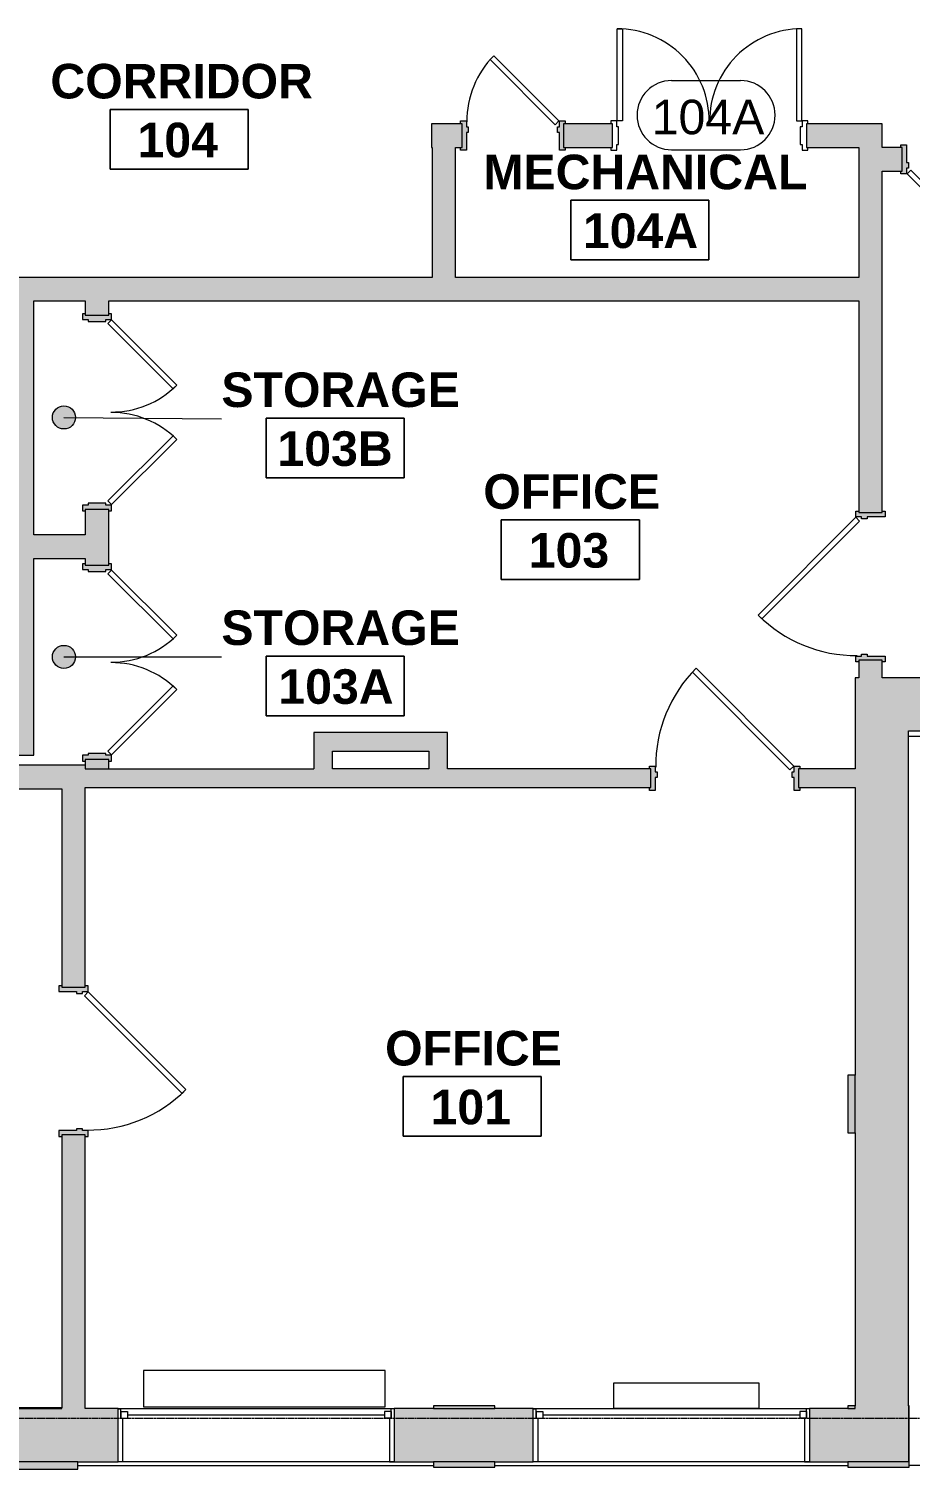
# Model space of a CAD drawing. Header units: inches. Extents: x 899 to 4491, y -721 to 1008.
# Drawn here: x 3303.5 to 3533.3, y -303.4 to 71.8 of the extents above; entities that cross this region are included whole.
import ezdxf

# ---------------------------------------------------------------- set-up
doc = ezdxf.new("R2010")
doc.units = ezdxf.units.IN
doc.header["$MEASUREMENT"] = 0
doc.linetypes.add('Dash Dot 3_16_', pattern=[0.3125, 0.1875, -0.0625, 0, -0.0625])
for name, color, linetype, lineweight in [('A-ANNO-SYMB', 150, 'Continuous', 9), ('A-AREA-IDEN', 2, 'Continuous', 9), ('A-DOOR', 31, 'Continuous', 13), ('A-DOOR-IDEN', 31, 'Continuous', 9), ('A-FLOR', 192, 'Continuous', 13), ('A-GLAZ', 151, 'Continuous', 13), ('A-WALL', 113, 'Continuous', 13), ('A-WALL-PATT', 111, 'Continuous', 13), ('I-WALL', 2, 'Continuous', 13), ('M-EQPM', 50, 'Continuous', 13)]:
    doc.layers.add(name, color=color, linetype=linetype, lineweight=lineweight)
doc.styles.add('Swis721 Lt BT', font='swissl.ttf', dxfattribs={"height": 9})
doc.styles.add('Swis721 Lt BT_B', font='', dxfattribs={"height": 9})
doc.styles.get('Swis721 Lt BT_B').set_extended_font_data('Swis721 Lt BT', bold=True)

# ---------------------------------------------------------------- blocks, each defined once
blk = doc.blocks.new('Basic Wall _ Exterior - Brick and CMU on MTL_ Stud - ___-6877969-FIRST FLOOR CONSTRUCTION')
at = {"layer": 'A-WALL-PATT', "lineweight": 9}
h = blk.add_hatch(dxfattribs=at)
h.set_pattern_fill('FP_4', color=256, style=0, pattern_type=2)
h.set_pattern_definition([(0, (0, -89.438), (30.72, 4.745), [1.267, -21.773, 1.267, -21.773, -122.88]), (0, (0, -89.438), (30.72, 4.745), [-46.08, 1.267, -44.813, 1.267, -21.773, -53.76]), (0, (0, -89.438), (30.72, 4.745), [-115.2, 1.267, -14.093, 1.267, -37.133]), (133.061, (11.52, -87.066), (-22.01071, 14.06408), [0.928, -15.944, 0.928, -15.944, -89.986]), (133.061, (11.52, -87.066), (-22.01071, 14.06408), [-33.745, 0.928, -32.817, 0.928, -15.944, -39.369]), (133.061, (11.52, -87.066), (-22.01071, 14.06408), [-84.362, 0.928, -10.32, 0.928, -27.193]), (226.939, (15.36, -77.576), (-8.709455, -18.80903), [0.928, -15.944, 0.928, -15.944, -89.986]), (226.939, (15.36, -77.576), (-8.709455, -18.80903), [-33.745, 0.928, -32.817, 0.928, -15.944, -39.369]), (226.939, (15.36, -77.576), (-8.709455, -18.80903), [-84.362, 0.928, -10.32, 0.928, -27.193])])
h.paths.add_polyline_path([(404.1, -112.44), (540.34, -112.44), (540.34, -112.28), (544.34, -112.28), (544.34, -111.06), (324.34, -111.06), (324.34, -112.44), (325.07, -112.44)], flags=0)
at = {"layer": 'A-WALL', "lineweight": 9}
blk.add_line((324.34, -112.44), (540.34, -112.44), dxfattribs=at)
blk = doc.blocks.new('Door - Single - Solid Door 36_ x 84_-7220333-FIRST FLOOR CONSTRUCTION')
at = {"layer": 'A-DOOR'}
h = blk.add_hatch(color=250, dxfattribs=at)
h.paths.add_polyline_path([(-15.63, 3.1), (-15.63, 2.35), (-15.26, 2.35), (-15.26, -2.53), (-15.63, -2.53), (-15.63, -3.28), (-14.13, -3.28), (-14.13, -1.78), (-13.63, -1.78), (-13.63, -0.28), (-14.13, -0.28), (-14.13, 3.1), (-15.58, 3.1)], flags=0)
h.paths.add_polyline_path([(22.12, 3.1), (22.12, -0.28), (21.62, -0.28), (21.62, -1.78), (22.12, -1.78), (22.12, -3.28), (23.62, -3.28), (23.62, -2.53), (23.24, -2.53), (23.24, 2.35), (23.62, 2.35), (23.62, 3.1), (23.24, 3.1)], flags=0)
at = {"layer": 'A-DOOR', "color": 8, "lineweight": 20}
for p, q in [((-15.63, 3.1), (-14.13, 3.1)), ((-15.63, 2.35), (-15.63, 3.1)), ((-14.13, 3.1), (-14.13, -0.28)), ((22.12, 3.1), (23.62, 3.1)), ((22.12, -0.28), (22.12, 3.1)), ((23.62, 3.1), (23.62, 2.35)), ((-15.63, -3.28), (-15.63, -2.53)), ((-14.13, -3.28), (-15.63, -3.28)), ((-14.13, -0.28), (-13.63, -0.28)), ((-14.13, -1.78), (-14.13, -3.28)), ((-13.63, -1.78), (-14.13, -1.78)), ((-13.03, -2.3), (-14.01, -3.28)), ((-14.01, -3.28), (11.45, -28.73)), ((-13.63, -0.28), (-13.63, -1.78)), ((12.42, -27.76), (-13.03, -2.3)), ((21.62, -0.28), (22.12, -0.28)), ((21.62, -1.78), (21.62, -0.28)), ((22.12, -1.78), (21.62, -1.78)), ((22.12, -3.28), (22.12, -1.78)), ((23.62, -3.28), (22.12, -3.28)), ((23.62, -2.53), (23.62, -3.28)), ((11.45, -28.73), (12.42, -27.76))]:
    blk.add_line(p, q, dxfattribs=at)
at = {"layer": 'A-DOOR', "lineweight": 9}
blk.add_arc((-14.01, -3.28), 36, 315, 0.5, dxfattribs=at)
blk = doc.blocks.new('Door - Single - Solid Door 36_ x 84_-7220078-FIRST FLOOR CONSTRUCTION')
at = {"layer": 'A-DOOR'}
h = blk.add_hatch(color=250, dxfattribs=at)
h.paths.add_polyline_path([(-15.63, -2.97), (-15.63, -3.72), (-14.13, -3.72), (-14.13, 0.9), (-13.63, 0.9), (-13.63, 2.4), (-14.13, 2.4), (-14.13, 3.9), (-15.63, 3.9), (-15.63, 3.15), (-15.26, 3.15), (-15.26, -2.97)], flags=0)
h.paths.add_polyline_path([(21.62, 0.9), (22.12, 0.9), (22.12, -3.72), (23.62, -3.72), (23.62, -2.97), (23.24, -2.97), (23.24, 3.15), (23.62, 3.15), (23.62, 3.9), (22.12, 3.9), (22.12, 2.4), (21.62, 2.4), (21.62, 2.07)], flags=0)
at = {"layer": 'A-DOOR', "color": 8, "lineweight": 20}
for p, q in [((-14.01, 3.9), (11.45, 29.36)), ((12.42, 28.38), (-13.03, 2.93)), ((11.45, 29.36), (12.42, 28.38)), ((-15.63, 3.9), (-15.63, 3.15)), ((-14.13, 3.9), (-15.63, 3.9)), ((-14.13, 2.4), (-14.13, 3.9)), ((-13.03, 2.93), (-14.01, 3.9)), ((23.62, 3.9), (22.12, 3.9)), ((22.12, 3.9), (22.12, 2.4)), ((23.62, 3.15), (23.62, 3.9)), ((-13.63, 2.4), (-14.13, 2.4)), ((-14.13, -3.72), (-14.13, 0.9)), ((-14.13, 0.9), (-13.63, 0.9)), ((-13.63, 0.9), (-13.63, 2.4)), ((22.12, 2.4), (21.62, 2.4)), ((21.62, 2.4), (21.62, 0.9)), ((21.62, 0.9), (22.12, 0.9)), ((22.12, 0.9), (22.12, -3.72)), ((-15.63, -2.97), (-15.63, -3.72)), ((-15.63, -3.72), (-14.13, -3.72)), ((22.12, -3.72), (23.62, -3.72)), ((23.62, -3.72), (23.62, -2.97))]:
    blk.add_line(p, q, dxfattribs=at)
at = {"layer": 'A-DOOR', "lineweight": 9}
blk.add_arc((-14.01, 3.9), 36, 359.5, 45, dxfattribs=at)
blk = doc.blocks.new('Door - Single - Solid Door 36_ x 84_-7220308-FIRST FLOOR CONSTRUCTION')
at = {"layer": 'A-DOOR'}
h = blk.add_hatch(color=250, dxfattribs=at)
h.paths.add_polyline_path([(23.62, -3.4), (23.62, -3.15), (23.24, -3.15), (23.24, 2.97), (23.62, 2.97), (23.62, 3.72), (22.12, 3.72), (22.12, -0.9), (21.62, -0.9), (21.62, -2.4), (22.12, -2.4), (22.12, -3.9), (23.62, -3.9)], flags=0)
h.paths.add_polyline_path([(-13.63, -2.4), (-13.63, -0.9), (-14.13, -0.9), (-14.13, 3.72), (-15.63, 3.72), (-15.63, 2.97), (-15.26, 2.97), (-15.26, -3.15), (-15.63, -3.15), (-15.63, -3.9), (-14.13, -3.9), (-14.13, -2.4)], flags=0)
at = {"layer": 'A-DOOR', "color": 8, "lineweight": 20}
for p, q in [((-15.63, 3.72), (-14.13, 3.72)), ((-15.63, 2.97), (-15.63, 3.72)), ((-14.13, 3.72), (-14.13, -0.9)), ((22.12, 3.72), (23.62, 3.72)), ((22.12, -0.9), (22.12, 3.72)), ((23.62, 3.72), (23.62, 2.97)), ((-15.63, -3.9), (-15.63, -3.15)), ((-14.13, -0.9), (-13.63, -0.9)), ((-14.13, -2.4), (-14.13, -3.9)), ((-13.63, -2.4), (-14.13, -2.4)), ((-13.03, -2.93), (-14.01, -3.9)), ((-13.63, -0.9), (-13.63, -2.4)), ((12.42, -28.38), (-13.03, -2.93)), ((21.62, -0.9), (22.12, -0.9)), ((21.62, -2.4), (21.62, -0.9)), ((22.12, -2.4), (21.62, -2.4)), ((22.12, -3.9), (22.12, -2.4)), ((23.62, -3.15), (23.62, -3.9)), ((-14.13, -3.9), (-15.63, -3.9)), ((-14.01, -3.9), (11.45, -29.36)), ((23.62, -3.9), (22.12, -3.9)), ((11.45, -29.36), (12.42, -28.38))]:
    blk.add_line(p, q, dxfattribs=at)
at = {"layer": 'A-DOOR', "lineweight": 9}
blk.add_arc((-14.01, -3.9), 36, 315, 0.5, dxfattribs=at)
blk = doc.blocks.new('Fixed - 72_ x 72_-6876875-FIRST FLOOR CONSTRUCTION')
at = {"layer": 'A-GLAZ', "color": 8, "lineweight": 20}
for p, q in [((-37.5, 6.9375), (-36.75, 6.9375)), ((-36.75, 4.4375), (-36.75, 6.9375)), ((-36.75, 6.1875), (-36.75, 4.4375)), ((-36.75, 6.1875), (-35, 6.1875)), ((-36.75, 4.4375), (-35, 4.4375)), ((-36.75, 4.4375), (-36.25, 4.4375)), ((-36.25, -6.9375), (-36.25, 4.4375)), ((-35, 6.1875), (-35, 4.4375)), ((-35, 5.3125), (32, 5.3125)), ((32, 6.1875), (32, 4.4375)), ((33.75, 6.1875), (32, 6.1875)), ((33.75, 4.4375), (32, 4.4375)), ((33.25, 4.4375), (33.75, 4.4375)), ((33.25, 4.4375), (33.25, -6.9375)), ((33.75, 4.4375), (33.75, 6.9375)), ((34.5, 6.9375), (33.75, 6.9375)), ((33.75, 6.1875), (33.75, 4.4375)), ((-36.25, -6.9375), (-37.5, -6.9375)), ((33.25, -6.9375), (34.5, -6.9375))]:
    blk.add_line(p, q, dxfattribs=at)
blk = doc.blocks.new('Door - Single - Solid Door 28_ x 84_-7220367-FIRST FLOOR CONSTRUCTION')
at = {"layer": 'A-DOOR'}
h = blk.add_hatch(color=250, dxfattribs=at)
h.paths.add_polyline_path([(17.24, 3.72), (16.12, 3.72), (16.12, -0.9), (15.62, -0.9), (15.62, -2.4), (16.12, -2.4), (16.12, -3.9), (17.62, -3.9), (17.62, -3.15), (17.24, -3.15), (17.24, 2.97), (17.62, 2.97), (17.62, 3.72)], flags=0)
h.paths.add_polyline_path([(-8.13, 3.72), (-9.63, 3.72), (-9.63, 2.97), (-9.26, 2.97), (-9.26, -3.15), (-9.63, -3.15), (-9.63, -3.9), (-8.13, -3.9), (-8.13, -2.4), (-7.63, -2.4), (-7.63, -0.9), (-8.13, -0.9), (-8.13, 2.97)], flags=0)
at = {"layer": 'A-DOOR', "color": 8, "lineweight": 20}
for p, q in [((-9.63, 3.72), (-8.13, 3.72)), ((-9.63, 2.97), (-9.63, 3.72)), ((-8.13, 3.72), (-8.13, -0.9)), ((16.12, 3.72), (17.62, 3.72)), ((16.12, -0.9), (16.12, 3.72)), ((17.62, 3.72), (17.62, 2.97)), ((-9.63, -3.9), (-9.63, -3.15)), ((-8.13, -0.9), (-7.63, -0.9)), ((-8.13, -2.4), (-8.13, -3.9)), ((-7.63, -2.4), (-8.13, -2.4)), ((-7.03, -2.93), (-8.01, -3.9)), ((-7.63, -0.9), (-7.63, -2.4)), ((9.94, -19.9), (-7.03, -2.93)), ((15.62, -0.9), (16.12, -0.9)), ((15.62, -2.4), (15.62, -0.9)), ((16.12, -2.4), (15.62, -2.4)), ((16.12, -3.9), (16.12, -2.4)), ((17.62, -3.15), (17.62, -3.9)), ((-8.13, -3.9), (-9.63, -3.9)), ((-8.01, -3.9), (8.96, -20.87)), ((17.62, -3.9), (16.12, -3.9)), ((8.96, -20.87), (9.94, -19.9))]:
    blk.add_line(p, q, dxfattribs=at)
at = {"layer": 'A-DOOR', "lineweight": 9}
blk.add_arc((-8.01, -3.9), 24, 315, 0.5, dxfattribs=at)
blk = doc.blocks.new('Fan Coil Unit 9_5L x 63W x 25_5H - Fan Coil Unit 9_5L x 63W x 25_5H-6914405-FIRST FLOOR CONSTRUCTION')
at = {"layer": 'M-EQPM', "lineweight": 9}
for p, q in [((-31.5, 4.75), (-31.5, -4.75)), ((31.5, 4.75), (-31.5, 4.75)), ((31.5, -4.75), (31.5, 4.75)), ((-31.5, -4.75), (31.5, -4.75))]:
    blk.add_line(p, q, dxfattribs=at)
blk = doc.blocks.new('Heater 38W x 6_5D x 16H - Heater 38W x 6_5D x 16H-V10-FIRST FLOOR CONSTRUCTION')
at = {"layer": 'M-EQPM', "lineweight": 9}
for p, q in [((19, 3.25), (-19, 3.25)), ((-19, 3.25), (-19, -3.25)), ((19, -3.25), (19, 3.25)), ((-19, -3.25), (19, -3.25))]:
    blk.add_line(p, q, dxfattribs=at)
blk = doc.blocks.new('Door - Double - Solid - 48_-7220202-FIRST FLOOR CONSTRUCTION')
at = {"layer": 'A-DOOR'}
h = blk.add_hatch(color=250, dxfattribs=at)
h.paths.add_polyline_path([(23.68, -2.97), (23.31, -2.97), (23.31, 3.15), (23.68, 3.15), (23.68, 3.9), (22.18, 3.9), (22.18, 2.4), (21.68, 2.4), (21.68, -2.22), (22.18, -2.22), (22.18, -3.72), (23.68, -3.72)], flags=0)
h.paths.add_polyline_path([(-25.69, 2.07), (-25.69, 2.4), (-26.19, 2.4), (-26.19, 3.9), (-27.69, 3.9), (-27.69, 3.15), (-27.32, 3.15), (-27.32, -2.97), (-27.69, -2.97), (-27.69, -3.72), (-26.19, -3.72), (-26.19, -2.22), (-25.69, -2.22)], flags=0)
at = {"layer": 'A-DOOR', "color": 8, "lineweight": 20}
for p, q in [((-26.06, 3.9), (-9.09, 20.87)), ((-8.12, 19.9), (-25.09, 2.93)), ((-9.09, 20.87), (-8.12, 19.9)), ((5.08, 20.87), (4.11, 19.9)), ((4.11, 19.9), (21.08, 2.93)), ((22.05, 3.9), (5.08, 20.87)), ((-27.69, 3.9), (-27.69, 3.15)), ((-26.19, 3.9), (-27.69, 3.9)), ((-26.19, 2.4), (-26.19, 3.9)), ((-25.09, 2.93), (-26.06, 3.9)), ((21.08, 2.93), (22.05, 3.9)), ((23.68, 3.9), (22.18, 3.9)), ((22.18, 3.9), (22.18, 2.4)), ((23.68, 3.15), (23.68, 3.9)), ((-25.69, 2.4), (-26.19, 2.4)), ((-25.69, -2.22), (-25.69, 2.4)), ((22.18, 2.4), (21.68, 2.4)), ((21.68, 2.4), (21.68, -2.22)), ((-27.69, -2.97), (-27.69, -3.72)), ((-27.69, -3.72), (-26.19, -3.72)), ((-26.19, -3.72), (-26.19, -2.22)), ((-26.19, -2.22), (-25.69, -2.22)), ((21.68, -2.22), (22.18, -2.22)), ((22.18, -2.22), (22.18, -3.72)), ((22.18, -3.72), (23.68, -3.72)), ((23.68, -3.72), (23.68, -2.97))]:
    blk.add_line(p, q, dxfattribs=at)
at = {"layer": 'A-DOOR', "lineweight": 9}
for centre, start, end in [((-26.06, 3.9), 359.5, 45), ((22.05, 3.9), 135, 180.5)]:
    blk.add_arc(centre, 24, start, end, dxfattribs=at)
blk = doc.blocks.new('Door - Double - Solid - 48_-7221330-FIRST FLOOR CONSTRUCTION')
at = {"layer": 'A-DOOR'}
for p, q in [((-26.06, 27.9), (-24.69, 27.9)), ((-26.06, 3.9), (-26.06, 27.9)), ((-24.69, 27.9), (-24.69, 3.9)), ((20.68, 27.9), (20.68, 3.9)), ((22.05, 27.9), (20.68, 27.9)), ((22.05, 3.9), (22.05, 27.9)), ((-24.69, 3.9), (-26.06, 3.9)), ((20.68, 3.9), (22.05, 3.9))]:
    blk.add_line(p, q, dxfattribs=at)
at = {"layer": 'A-DOOR', "lineweight": 9}
for p, q in [((-27.69, 3.9), (-27.69, 3.15)), ((-26.19, 3.9), (-27.69, 3.9)), ((-26.19, 2.4), (-26.19, 3.9)), ((23.68, 3.9), (22.18, 3.9)), ((22.18, 3.9), (22.18, 2.4)), ((23.68, 3.15), (23.68, 3.9)), ((-25.69, 2.4), (-26.19, 2.4)), ((-25.69, -2.22), (-25.69, 2.4)), ((22.18, 2.4), (21.68, 2.4)), ((21.68, 2.4), (21.68, -2.22)), ((-27.69, -2.97), (-27.69, -3.72)), ((-27.69, -3.72), (-26.19, -3.72)), ((-26.19, -3.72), (-26.19, -2.22)), ((-26.19, -2.22), (-25.69, -2.22)), ((21.68, -2.22), (22.18, -2.22)), ((22.18, -2.22), (22.18, -3.72)), ((22.18, -3.72), (23.68, -3.72)), ((23.68, -3.72), (23.68, -2.97))]:
    blk.add_line(p, q, dxfattribs=at)
for centre, start, end in [((-26.06, 3.9), 359.5, 90), ((22.05, 3.9), 90, 180.5)]:
    blk.add_arc(centre, 24, start, end, dxfattribs=at)
blk = doc.blocks.new('Room Tag - Room Name and Number-3379422-FIRST FLOOR CONSTRUCTION')
at = {"layer": 'A-AREA-IDEN'}
for p, q in [((-0.1881, -0.1636), (-0.1881, -0.0018)), ((-0.1881, -0.0018), (0.1869, -0.0018)), ((0.1869, -0.0018), (-0.1881, -0.0018)), ((-0.1881, -0.0018), (-0.1881, -0.1636)), ((0.1869, -0.0018), (0.1869, -0.1636)), ((0.1869, -0.1636), (0.1869, -0.0018)), ((0.1869, -0.1636), (-0.1881, -0.1636)), ((-0.1881, -0.1636), (0.1869, -0.1636))]:
    blk.add_line(p, q, dxfattribs=at)
blk = doc.blocks.new('Door Tag - Door Tag-41184-FIRST FLOOR CONSTRUCTION')
at = {"layer": 'A-DOOR-IDEN'}
for p, q in [((-0.09375, 0.09375), (0.09375, 0.09375)), ((-0.09375, -0.09375), (0.09375, -0.09375))]:
    blk.add_line(p, q, dxfattribs=at)
for centre, start, end in [((-0.09375, 0), 90, 270), ((0.09375, 0), 270, 90)]:
    blk.add_arc(centre, 0.09375, start, end, dxfattribs=at)

msp = doc.modelspace()

# ---------------------------------------------------------------- hatches: boundary and pattern name
at = {"layer": 'A-AREA-IDEN'}
h = msp.add_hatch(color=256, dxfattribs=at)
edge = h.paths.add_edge_path(flags=0)
edge.add_arc((3312.66, -29.4), 3, 0, 360)
h = msp.add_hatch(color=256, dxfattribs=at)
edge = h.paths.add_edge_path(flags=0)
edge.add_arc((3312.66, -91.76), 3, 0, 360)
at = {"layer": 'A-WALL'}
msp.add_hatch(color=250, dxfattribs=at).paths.add_polyline_path([(3517.05, -215.73), (3518.99, -215.73), (3518.99, -200.73), (3517.05, -200.73), (3517.05, -204.59)], flags=0)
h = msp.add_hatch(color=250, dxfattribs=at)
h.paths.add_polyline_path([(3300.27, -303.37), (3316.27, -303.37), (3316.27, -301.48), (3300.27, -301.48), (3300.27, -302.37)], flags=0)
h.paths.add_polyline_path([(3312.1, -287.6), (3312.1, -287.37), (3300.27, -287.37), (3300.27, -287.6)], flags=0)
h = msp.add_hatch(color=250, dxfattribs=at)
h.paths.add_polyline_path([(3425.02, -302.87), (3425.02, -301.48), (3409.02, -301.48), (3409.02, -302.87)], flags=0)
h.paths.add_polyline_path([(3409.02, -287.6), (3425.02, -287.6), (3425.02, -286.87), (3409.02, -286.87)], flags=0)
h = msp.add_hatch(color=250, dxfattribs=at)
h.paths.add_polyline_path([(3517, -302.87), (3533, -302.87), (3533, -286.87), (3532.87, -286.87), (3532.87, -301.48), (3517, -301.49), (3517, -302.37)], flags=0)
h.paths.add_polyline_path([(3518.99, -287.6), (3518.99, -286.87), (3517, -286.87), (3517, -287.6)], flags=0)
at = {"layer": 'A-WALL-PATT', "lineweight": 9}
h = msp.add_hatch(color=7, dxfattribs=at)
h.paths.add_polyline_path([(3506.26, 40.97), (3525.99, 40.97), (3525.99, 47.1), (3506.26, 47.1)], flags=0)
h.paths.add_polyline_path([(3442.95, 40.97), (3455.64, 40.97), (3455.64, 47.1), (3442.95, 47.1)], flags=0)
h.paths.add_polyline_path([(3408.49, 40.97), (3416.45, 40.97), (3416.45, 47.1), (3408.49, 47.1)], flags=0)
for points in [[(3408.64, 7.1), (3414.76, 7.1), (3414.76, 40.97), (3408.64, 40.97), (3408.64, 15.82)], [(3298.68, -111.24), (3304.81, -111.24), (3304.81, 7.1), (3298.68, 7.1), (3298.68, -94.39)], [(3449.53, 0.97), (3519.87, 0.97), (3519.87, 7.1), (3304.81, 7.1), (3304.81, 0.97), (3429.81, 0.97)], [(3304.81, -66.11), (3318.23, -66.11), (3318.23, -59.99), (3304.81, -59.99)], [(3531.61, -301.48), (3532.87, -301.48), (3532.87, -97.19), (3518.99, -97.19), (3518.99, -301.48)], [(3304.81, -117.37), (3304.81, -111.24), (3298.68, -111.24), (3298.68, -117.37), (3301.29, -117.37)], [(3377.83, -120.94), (3382.7, -120.94), (3382.7, -111.42), (3377.83, -111.42), (3377.83, -116.29)], [(3382.7, -116.29), (3407.83, -116.29), (3407.83, -111.42), (3382.7, -111.42)], [(3412.7, -120.94), (3412.7, -111.42), (3407.83, -111.42), (3407.83, -120.94)], [(3312.1, -126.1), (3312.1, -119.98), (3298.68, -119.98), (3298.68, -126.1), (3304.81, -126.1)]]:
    msp.add_hatch(color=7, dxfattribs=at).paths.add_polyline_path(points, flags=0)
h = msp.add_hatch(color=7, dxfattribs=at)
h.paths.add_polyline_path([(3525.99, -97.19), (3525.99, -92.66), (3519.87, -92.66), (3519.87, -97.19)], flags=0)
h.paths.add_polyline_path([(3525.99, -54.16), (3525.99, 40.97), (3519.87, 40.97), (3519.87, -54.16), (3520.09, -54.16)], flags=0)
h = msp.add_hatch(color=7, dxfattribs=at)
h.paths.add_polyline_path([(3841.18, 34.78), (3896.37, 34.78), (3896.37, 40.91), (3798.22, 40.91), (3798.22, 34.78)], flags=0)
h.paths.add_polyline_path([(3940.68, 34.78), (3946.68, 34.78), (3946.68, 40.91), (3934.87, 40.91), (3934.87, 34.78)], flags=0)
h.paths.add_polyline_path([(3612.64, 34.78), (3759.72, 34.78), (3759.72, 40.91), (3569.72, 40.91), (3569.72, 34.78)], flags=0)
h.paths.add_polyline_path([(3531.22, 34.78), (3531.22, 40.91), (3525.99, 40.91), (3525.99, 34.78)], flags=0)
h = msp.add_hatch(color=7, dxfattribs=at)
h.paths.add_polyline_path([(3324.35, -120.94), (3324.35, -118.53), (3318.23, -118.53), (3318.23, -120.94), (3324.13, -120.94)], flags=0)
h.paths.add_polyline_path([(3324.35, -67.9), (3324.35, -53.36), (3318.23, -53.36), (3318.23, -67.9), (3324.13, -67.9)], flags=0)
h.paths.add_polyline_path([(3324.13, -2.74), (3324.35, -2.74), (3324.35, 0.97), (3318.23, 0.97), (3318.23, -2.74)], flags=0)
at = {"layer": 'A-WALL-PATT'}
msp.add_hatch(color=250, dxfattribs=at).paths.add_polyline_path([(3752.87, -111.06), (3758.49, -111.06), (3758.49, -97.19), (3532.87, -97.19), (3532.87, -111.06), (3693.57, -111.06)], flags=0)
at = {"layer": 'A-WALL-PATT', "lineweight": 9}
h = msp.add_hatch(color=7, dxfattribs=at)
h.paths.add_polyline_path([(3318.23, -287.6), (3318.23, -216.29), (3312.1, -216.29), (3312.1, -287.6)], flags=0)
h.paths.add_polyline_path([(3318.23, -177.79), (3318.23, -119.98), (3312.1, -119.98), (3312.1, -177.79), (3318, -177.79)], flags=0)
h = msp.add_hatch(color=7, dxfattribs=at)
h.paths.add_polyline_path([(3512.15, -125.82), (3518.99, -125.82), (3518.99, -120.94), (3504.18, -120.94), (3504.18, -125.82)], flags=0)
h.paths.add_polyline_path([(3344.43, -125.82), (3465.68, -125.82), (3465.68, -120.94), (3318.23, -120.94), (3318.23, -125.82), (3338.39, -125.82)], flags=0)
h = msp.add_hatch(color=7, dxfattribs=at)
h.paths.add_polyline_path([(3425.02, -301.48), (3435.02, -301.48), (3435.02, -287.6), (3398.77, -287.6), (3398.77, -301.48), (3409.02, -301.48)], flags=0)
h.paths.add_polyline_path([(3300.27, -301.48), (3326.77, -301.48), (3326.77, -287.6), (3299.93, -287.6), (3299.93, -301.48)], flags=0)
h.paths.add_polyline_path([(3517, -301.48), (3518.99, -301.48), (3518.99, -287.6), (3507.02, -287.6), (3507.02, -301.48)], flags=0)

# ---------------------------------------------------------------- linework, layer by layer
at = {"layer": 'A-ANNO-SYMB', "linetype": 'Dash Dot 3_16_'}
msp.add_line((4072.78, -290.12), (3191.29, -290.12), dxfattribs=at)
at = {"layer": 'A-AREA-IDEN'}
for p, q in [((3312.66, -29.4), (3353.71, -29.77)), ((3312.66, -91.76), (3353.71, -91.76))]:
    msp.add_line(p, q, dxfattribs=at)
for centre in [(3312.66, -29.4), (3312.66, -91.76)]:
    msp.add_circle(centre, 3, dxfattribs=at)
at = {"layer": 'A-FLOR'}
for p, q in [((3316.27, -302.37), (3409.02, -302.37)), ((3425.02, -302.37), (3517, -302.37)), ((3600.19, -302.37), (3533, -302.37))]:
    msp.add_line(p, q, dxfattribs=at)
at = {"layer": 'A-WALL', "color": 8, "lineweight": 20}
for p, q in [((3519.87, -97.19), (3518.99, -97.19)), ((3518.99, -97.19), (3518.99, -120.94)), ((3758.49, -97.19), (3525.99, -97.19)), ((3532.87, -286.87), (3532.87, -111.06)), ((3532.87, -111.06), (3752.87, -111.06)), ((3518.99, -125.82), (3518.99, -200.73)), ((3517.05, -200.73), (3517.05, -215.73)), ((3518.99, -200.73), (3517.05, -200.73)), ((3517.05, -215.73), (3518.99, -215.73)), ((3518.99, -215.73), (3518.99, -286.87)), ((3312.1, -287.37), (3300.27, -287.37)), ((3326.77, -287.6), (3318.23, -287.6)), ((3326.77, -301.48), (3326.77, -287.6)), ((3409.02, -287.6), (3398.77, -287.6)), ((3398.77, -287.6), (3398.77, -301.48)), ((3409.02, -286.87), (3409.02, -287.6)), ((3425.02, -286.87), (3409.02, -286.87)), ((3425.02, -287.6), (3425.02, -286.87)), ((3435.02, -287.6), (3425.02, -287.6)), ((3435.02, -301.48), (3435.02, -287.6)), ((3517, -287.6), (3507.02, -287.6)), ((3507.02, -287.6), (3507.02, -301.48)), ((3517, -286.87), (3517, -287.6)), ((3518.99, -286.87), (3517, -286.87)), ((3533, -286.87), (3532.87, -286.87)), ((3533, -302.87), (3533, -286.87)), ((3300.27, -303.37), (3316.27, -303.37)), ((3316.27, -303.37), (3316.27, -301.48)), ((3316.27, -301.48), (3326.77, -301.48)), ((3398.77, -301.48), (3409.02, -301.48)), ((3409.02, -301.48), (3409.02, -302.87)), ((3409.02, -302.87), (3425.02, -302.87)), ((3425.02, -302.87), (3425.02, -301.48)), ((3425.02, -301.48), (3435.02, -301.48)), ((3507.02, -301.48), (3517, -301.48)), ((3517, -301.48), (3517, -302.87)), ((3517, -302.87), (3533, -302.87))]:
    msp.add_line(p, q, dxfattribs=at)
at = {"layer": 'A-WALL', "lineweight": 9}
for p, q in [((3518.99, -215.73), (3518.99, -200.73)), ((3300.27, -287.6), (3312.1, -287.6)), ((3312.1, -287.6), (3312.1, -287.37)), ((3326.77, -287.6), (3398.77, -287.6)), ((3409.02, -287.6), (3425.02, -287.6)), ((3435.02, -287.6), (3507.02, -287.6)), ((3517, -287.6), (3518.99, -287.6)), ((3518.99, -287.6), (3518.99, -286.87)), ((3532.87, -286.87), (3532.87, -301.48)), ((3316.27, -301.48), (3300.27, -301.48)), ((3398.77, -301.48), (3326.77, -301.48)), ((3425.02, -301.48), (3409.02, -301.48)), ((3507.02, -301.48), (3435.02, -301.48)), ((3518.99, -301.48), (3517, -301.48)), ((3532.87, -301.48), (3518.99, -301.48))]:
    msp.add_line(p, q, dxfattribs=at)
at = {"layer": 'I-WALL', "color": 8, "lineweight": 20}
for p, q in [((3416.45, 47.1), (3408.49, 47.1)), ((3408.49, 47.1), (3408.49, 40.97)), ((3416.45, 40.97), (3416.45, 47.1)), ((3455.64, 47.1), (3442.95, 47.1)), ((3442.95, 47.1), (3442.95, 40.97)), ((3455.64, 40.97), (3455.64, 47.1)), ((3525.99, 47.1), (3506.26, 47.1)), ((3506.26, 47.1), (3506.26, 40.97)), ((3525.99, 40.91), (3525.99, 47.1)), ((3408.49, 40.97), (3408.64, 40.97)), ((3408.64, 40.97), (3408.64, 7.1)), ((3414.76, 7.1), (3414.76, 40.97)), ((3414.76, 40.97), (3416.45, 40.97)), ((3442.95, 40.97), (3455.64, 40.97)), ((3506.26, 40.97), (3519.87, 40.97)), ((3519.87, 40.97), (3519.87, 7.1)), ((3531.22, 40.91), (3525.99, 40.91)), ((3531.22, 34.78), (3531.22, 40.91)), ((3525.99, -54.16), (3525.99, 34.78)), ((3525.99, 34.78), (3531.22, 34.78)), ((3408.64, 7.1), (3298.68, 7.1)), ((3519.87, 7.1), (3414.76, 7.1)), ((3304.81, -59.99), (3304.81, 0.97)), ((3304.81, 0.97), (3318.23, 0.97)), ((3318.23, 0.97), (3318.23, -2.74)), ((3324.35, 0.97), (3519.87, 0.97)), ((3324.35, -2.74), (3324.35, 0.97)), ((3519.87, 0.97), (3519.87, -54.16)), ((3318.23, -2.74), (3324.35, -2.74)), ((3324.35, -53.36), (3318.23, -53.36)), ((3318.23, -53.36), (3318.23, -59.99)), ((3324.35, -67.9), (3324.35, -53.36)), ((3519.87, -54.16), (3525.99, -54.16)), ((3318.23, -59.99), (3304.81, -59.99)), ((3304.81, -117.37), (3304.81, -66.11)), ((3304.81, -66.11), (3318.23, -66.11)), ((3318.23, -66.11), (3318.23, -67.9)), ((3318.23, -67.9), (3324.35, -67.9)), ((3519.87, -92.66), (3519.87, -97.19)), ((3525.99, -92.66), (3519.87, -92.66)), ((3525.99, -97.19), (3525.99, -92.66)), ((3377.83, -111.42), (3377.83, -120.94)), ((3412.7, -111.42), (3377.83, -111.42)), ((3412.7, -120.94), (3412.7, -111.42)), ((3382.7, -120.94), (3382.7, -116.29)), ((3382.7, -116.29), (3407.83, -116.29)), ((3407.83, -116.29), (3407.83, -120.94)), ((3298.68, -117.37), (3304.81, -117.37)), ((3318.23, -119.98), (3298.68, -119.98)), ((3324.35, -118.53), (3318.23, -118.53)), ((3318.23, -118.53), (3318.23, -120.94)), ((3324.35, -120.94), (3324.35, -118.53)), ((3318.23, -120.94), (3377.83, -120.94)), ((3407.83, -120.94), (3382.7, -120.94)), ((3465.68, -120.94), (3412.7, -120.94)), ((3465.68, -125.82), (3465.68, -120.94)), ((3518.99, -120.94), (3504.18, -120.94)), ((3504.18, -120.94), (3504.18, -125.82)), ((3292.56, -126.1), (3312.1, -126.1)), ((3312.1, -126.1), (3312.1, -177.79)), ((3318.23, -177.79), (3318.23, -125.82)), ((3318.23, -125.82), (3465.68, -125.82)), ((3504.18, -125.82), (3518.99, -125.82)), ((3312.1, -177.79), (3318.23, -177.79)), ((3318.23, -216.29), (3312.1, -216.29)), ((3312.1, -216.29), (3312.1, -287.37)), ((3318.23, -287.6), (3318.23, -216.29))]:
    msp.add_line(p, q, dxfattribs=at)

# ---------------------------------------------------------------- block references
at = {"layer": 'A-AREA-IDEN', "xscale": 95.99999999999994, "yscale": 95.99999999999994, "zscale": 95.99999999999994}
for p in [(3342.73, 50.99), (3462.86, 27.34), (3383.46, -29.4), (3444.74, -55.91), (3383.46, -91.39), (3419.13, -200.92)]:
    msp.add_blockref('Room Tag - Room Name and Number-3379422-FIRST FLOOR CONSTRUCTION', p, dxfattribs=at)
at = {"layer": 'A-DOOR'}
for name, p in [('Door - Double - Solid - 48_-7221330-FIRST FLOOR CONSTRUCTION', (3482.96, 43.94)), ('Door - Single - Solid Door 36_ x 84_-7220308-FIRST FLOOR CONSTRUCTION', (3546.48, 37.93))]:
    msp.add_blockref(name, p, dxfattribs=at)
for name, p, rotation in [('Door - Single - Solid Door 28_ x 84_-7220367-FIRST FLOOR CONSTRUCTION', (3433.7, 43.94), 180), ('Door - Double - Solid - 48_-7220202-FIRST FLOOR CONSTRUCTION', (3321.2, -30.05), 269.9999999999999), ('Door - Single - Solid Door 36_ x 84_-7220308-FIRST FLOOR CONSTRUCTION', (3523.02, -69.42), 269.9999999999999), ('Door - Double - Solid - 48_-7220202-FIRST FLOOR CONSTRUCTION', (3321.2, -95.22), 269.9999999999999), ('Door - Single - Solid Door 36_ x 84_-7220333-FIRST FLOOR CONSTRUCTION', (3488.93, -123.47), 180), ('Door - Single - Solid Door 36_ x 84_-7220078-FIRST FLOOR CONSTRUCTION', (3315.08, -193.05), 269.9999999999999)]:
    msp.add_blockref(name, p, dxfattribs=dict(at, rotation=rotation))
at = {"layer": 'A-DOOR-IDEN', "xscale": 95.99999999999994, "yscale": 95.99999999999994, "zscale": 95.99999999999994}
msp.add_blockref('Door Tag - Door Tag-41184-FIRST FLOOR CONSTRUCTION', (3480.09, 49.35), dxfattribs=at)
at = {"layer": 'A-GLAZ'}
for p in [(3364.27, -294.54), (3472.52, -294.54)]:
    msp.add_blockref('Fixed - 72_ x 72_-6876875-FIRST FLOOR CONSTRUCTION', p, dxfattribs=at)
at = {"layer": 'A-WALL', "lineweight": 9}
msp.add_blockref('Basic Wall _ Exterior - Brick and CMU on MTL_ Stud - ___-6877969-FIRST FLOOR CONSTRUCTION', (3208.53, 0), dxfattribs=at)
at = {"layer": 'M-EQPM', "lineweight": 9}
for name, p in [('Fan Coil Unit 9_5L x 63W x 25_5H - Fan Coil Unit 9_5L x 63W x 25_5H-6914405-FIRST FLOOR CONSTRUCTION', (3364.87, -282.38)), ('Heater 38W x 6_5D x 16H - Heater 38W x 6_5D x 16H-V10-FIRST FLOOR CONSTRUCTION', (3474.93, -284.19))]:
    msp.add_blockref(name, p, dxfattribs=at)

# ---------------------------------------------------------------- texts
at = {"layer": 'A-AREA-IDEN', "char_height": 9, "attachment_point": 1, "style": 'Swis721 Lt BT_B'}
for s, insert, width in [('CORRIDOR', (3309.13, 62.71), 81.204), ('104', (3331.84, 47.39), 25.452), ('MECHANICAL', (3422, 39.06), 98.778), ('104A', (3447.96, 23.74), 35.148), ('STORAGE', (3353.71, -17.68), 71.811), ('103B', (3368.32, -33), 35.754), ('OFFICE', (3422, -44.19), 54.843), ('103', (3433.84, -59.51), 25.452), ('STORAGE', (3353.71, -79.67), 71.811), ('103A', (3368.56, -94.99), 35.148), ('OFFICE', (3396.39, -189.2), 54.843), ('101', (3408.24, -204.52), 25.452)]:
    msp.add_mtext(s, dxfattribs=dict(at, insert=insert, width=width))
at = {"layer": 'A-DOOR-IDEN', "insert": (3465.91, 53.37), "char_height": 9, "width": 33.936, "attachment_point": 1, "style": 'Swis721 Lt BT'}
msp.add_mtext('104A', dxfattribs=at)

doc.saveas('drawing.dxf')
